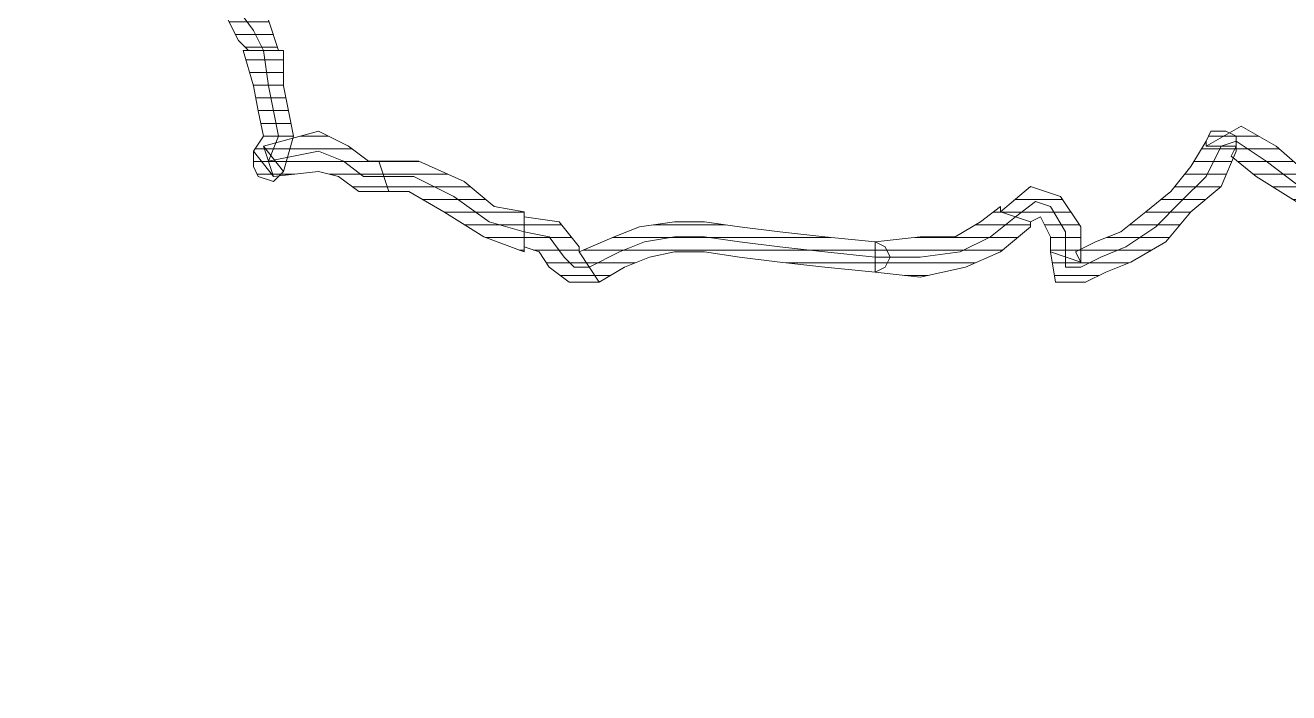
# Model space of a CAD drawing. Header units: centimetres. Extents: x 54005 to 61405, y 90310 to 94744.
# Drawn here: x 56840.98 to 56853.45, y 91766.85 to 91773.44 of the extents above; entities that cross this region are included whole.
import ezdxf

# ---------------------------------------------------------------- set-up
doc = ezdxf.new("R2010")
doc.units = ezdxf.units.CM
doc.header["$LTSCALE"] = 25
doc.layers.get('0').update_dxf_attribs({"lineweight": 0})
doc.layers.add('ÖLCULENDIRME', color=115, linetype='Continuous', lineweight=5)
pattern_1 = [(360, (-5108.51305, -673.59423), (1e-16, 0.125), [25])]

# ---------------------------------------------------------------- blocks, each defined once
blk = doc.blocks.new('by')
at = {"ltscale": 30}
h = blk.add_hatch(dxfattribs=at)
h.set_pattern_fill('DC_LINES', color=256, scale=0.1, style=0)
h.set_pattern_definition(pattern_1)
edge = h.paths.add_edge_path(flags=0)
edge.add_line((6408.621, 2233.102), (6408.522, 2233.102))
edge.add_line((6408.522, 2233.102), (6410.007, 2232.754))
edge.add_line((6410.007, 2232.754), (6411.342, 2232.158))
edge.add_line((6411.342, 2232.158), (6412.529, 2231.314))
edge.add_line((6412.529, 2231.314), (6413.519, 2230.32))
edge.add_line((6413.519, 2230.32), (6414.41, 2229.277))
edge.add_line((6414.41, 2229.277), (6415.102, 2228.234))
edge.add_line((6415.102, 2228.234), (6415.596, 2227.191))
edge.add_line((6415.596, 2227.191), (6415.993, 2226.346))
edge.add_line((6415.993, 2226.346), (6415.696, 2226.247))
edge.add_line((6415.696, 2226.247), (6415.3, 2227.092))
edge.add_line((6415.3, 2227.092), (6414.805, 2228.035))
edge.add_line((6414.805, 2228.035), (6414.113, 2229.079))
edge.add_line((6414.113, 2229.079), (6413.321, 2230.122))
edge.add_line((6413.321, 2230.122), (6412.332, 2231.016))
edge.add_line((6412.332, 2231.016), (6411.144, 2231.86))
edge.add_line((6411.144, 2231.86), (6409.907, 2232.456))
edge.add_line((6409.907, 2232.456), (6408.522, 2232.804))
edge.add_line((6408.522, 2232.804), (6408.423, 2232.804))
edge.add_line((6408.423, 2232.804), (6408.522, 2232.804))
edge.add_line((6408.522, 2232.804), (6408.423, 2232.854))
edge.add_line((6408.423, 2232.854), (6408.374, 2232.953))
edge.add_line((6408.374, 2232.953), (6408.423, 2233.052))
edge.add_line((6408.423, 2233.052), (6408.522, 2233.102))
h = blk.add_hatch(dxfattribs=at)
h.set_pattern_fill('DC_LINES', color=256, scale=0.1, style=0)
h.set_pattern_definition(pattern_1)
edge = h.paths.add_edge_path(flags=0)
edge.add_line((6400.061, 2225.154), (6400.061, 2225.204))
edge.add_line((6400.061, 2225.204), (6400.21, 2225.552))
edge.add_line((6400.21, 2225.552), (6400.507, 2225.8))
edge.add_line((6400.507, 2225.8), (6400.755, 2226.098))
edge.add_line((6400.755, 2226.098), (6401.1, 2226.297))
edge.add_line((6401.1, 2226.297), (6401.348, 2226.396))
edge.add_line((6401.348, 2226.396), (6401.546, 2226.495))
edge.add_line((6401.546, 2226.495), (6401.843, 2226.495))
edge.add_line((6401.843, 2226.495), (6401.892, 2226.197))
edge.add_line((6401.892, 2226.197), (6401.595, 2226.297))
edge.add_line((6401.595, 2226.297), (6401.645, 2226.197))
edge.add_line((6401.645, 2226.197), (6401.447, 2226.098))
edge.add_line((6401.447, 2226.098), (6401.2, 2225.999))
edge.add_line((6401.2, 2225.999), (6400.952, 2225.8))
edge.add_line((6400.952, 2225.8), (6400.705, 2225.601))
edge.add_line((6400.705, 2225.601), (6400.507, 2225.353))
edge.add_line((6400.507, 2225.353), (6400.358, 2225.105))
edge.add_line((6400.358, 2225.105), (6400.358, 2225.154))
edge.add_line((6400.358, 2225.154), (6400.358, 2225.105))
edge.add_line((6400.358, 2225.105), (6400.309, 2225.005))
edge.add_line((6400.309, 2225.005), (6400.161, 2225.005))
edge.add_line((6400.161, 2225.005), (6400.061, 2225.055))
edge.add_line((6400.061, 2225.055), (6400.061, 2225.204))
h = blk.add_hatch(dxfattribs=at)
h.set_pattern_fill('DC_LINES', color=256, scale=0.1, style=0)
h.set_pattern_definition(pattern_1)
h.paths.add_polyline_path([(6403.624, 2226.396), (6404.119, 2226.346), (6404.564, 2226.297), (6404.96, 2226.247), (6405.306, 2226.197), (6405.603, 2226.197), (6405.85, 2226.247), (6406.097, 2226.346), (6406.345, 2226.495), (6406.543, 2226.197), (6406.197, 2226.048), (6405.949, 2225.949), (6405.603, 2225.899), (6405.306, 2225.899), (6404.96, 2225.949), (6404.564, 2225.999), (6404.119, 2226.048), (6403.624, 2226.098), (6403.525, 2226.148), (6403.475, 2226.247), (6403.525, 2226.346)], flags=0)
h = blk.add_hatch(dxfattribs=at)
h.set_pattern_fill('DC_LINES', color=256, scale=0.1, style=0)
h.set_pattern_definition(pattern_1)
edge = h.paths.add_edge_path(flags=0)
edge.add_line((6406.345, 2226.495), (6406.641, 2226.495))
edge.add_line((6406.641, 2226.495), (6406.84, 2226.346))
edge.add_line((6406.84, 2226.346), (6406.938, 2226.197))
edge.add_line((6406.938, 2226.197), (6407.088, 2226.148))
edge.add_line((6407.088, 2226.148), (6407.088, 2225.85))
edge.add_line((6407.088, 2225.85), (6406.741, 2225.899))
edge.add_line((6406.741, 2225.899), (6406.543, 2226.148))
edge.add_line((6406.543, 2226.148), (6406.543, 2226.197))
h = blk.add_hatch(dxfattribs=at)
h.set_pattern_fill('DC_LINES', color=256, scale=0.1, style=0)
h.set_pattern_definition(pattern_1)
edge = h.paths.add_edge_path(flags=0)
edge.add_line((6402.091, 2225.899), (6402.091, 2225.949))
edge.add_line((6402.091, 2225.949), (6402.387, 2226.197))
edge.add_line((6402.387, 2226.197), (6402.733, 2226.346))
edge.add_line((6402.733, 2226.346), (6403.178, 2226.446))
edge.add_line((6403.178, 2226.446), (6403.624, 2226.396))
edge.add_line((6403.624, 2226.396), (6403.624, 2226.098))
edge.add_line((6403.624, 2226.098), (6403.178, 2226.048))
edge.add_line((6403.178, 2226.048), (6402.833, 2226.048))
edge.add_line((6402.833, 2226.048), (6402.585, 2225.899))
edge.add_line((6402.585, 2225.899), (6402.387, 2225.75))
edge.add_line((6402.387, 2225.75), (6402.387, 2225.8))
h = blk.add_hatch(dxfattribs=at)
h.set_pattern_fill('DC_LINES', color=256, scale=0.1, style=0)
h.set_pattern_definition(pattern_1)
edge = h.paths.add_edge_path(flags=0)
edge.add_line((6401.892, 2226.197), (6401.892, 2226.048))
edge.add_line((6401.892, 2226.048), (6401.991, 2225.85))
edge.add_line((6401.991, 2225.85), (6402.091, 2225.899))
edge.add_line((6402.091, 2225.899), (6402.387, 2225.8))
edge.add_line((6402.387, 2225.8), (6402.091, 2225.552))
edge.add_line((6402.091, 2225.552), (6401.794, 2225.651))
edge.add_line((6401.794, 2225.651), (6401.595, 2225.949))
edge.add_line((6401.595, 2225.949), (6401.595, 2226.297))
h = blk.add_hatch(dxfattribs=at)
h.set_pattern_fill('DC_LINES', color=256, scale=0.1, style=0)
h.set_pattern_definition(pattern_1)
edge = h.paths.add_edge_path(flags=0)
edge.add_line((6407.088, 2226.148), (6407.088, 2226.197))
edge.add_line((6407.088, 2226.197), (6407.483, 2226.048))
edge.add_line((6407.483, 2226.048), (6407.879, 2225.8))
edge.add_line((6407.879, 2225.8), (6408.225, 2225.601))
edge.add_line((6408.225, 2225.601), (6408.423, 2225.601))
edge.add_line((6408.423, 2225.601), (6408.522, 2225.303))
edge.add_line((6408.522, 2225.303), (6408.126, 2225.303))
edge.add_line((6408.126, 2225.303), (6407.68, 2225.502))
edge.add_line((6407.68, 2225.502), (6407.384, 2225.75))
edge.add_line((6407.384, 2225.75), (6407.088, 2225.8))
edge.add_line((6407.088, 2225.8), (6407.088, 2225.85))
h = blk.add_hatch(dxfattribs=at)
h.set_pattern_fill('DC_LINES', color=256, scale=0.1, style=0)
h.set_pattern_definition(pattern_1)
edge = h.paths.add_edge_path(flags=0)
edge.add_line((6399.27, 2225.999), (6399.468, 2225.701))
edge.add_line((6399.468, 2225.701), (6399.864, 2225.452))
edge.add_line((6399.864, 2225.452), (6400.111, 2225.254))
edge.add_line((6400.111, 2225.254), (6400.061, 2225.154))
edge.add_line((6400.061, 2225.154), (6400.358, 2225.154))
edge.add_line((6400.358, 2225.154), (6400.012, 2224.956))
edge.add_line((6400.012, 2224.956), (6399.666, 2225.154))
edge.add_line((6399.666, 2225.154), (6399.27, 2225.502))
edge.add_line((6399.27, 2225.502), (6398.973, 2225.8))
h = blk.add_hatch(dxfattribs=at)
h.set_pattern_fill('DC_LINES', color=256, scale=0.1, style=0)
h.set_pattern_definition(pattern_1)
edge = h.paths.add_edge_path(flags=0)
edge.add_line((6408.423, 2225.601), (6408.719, 2225.601))
edge.add_line((6408.719, 2225.601), (6408.918, 2225.452))
edge.add_line((6408.918, 2225.452), (6409.116, 2225.403))
edge.add_line((6409.116, 2225.403), (6409.561, 2225.452))
edge.add_line((6409.561, 2225.452), (6409.66, 2225.154))
edge.add_line((6409.66, 2225.154), (6409.116, 2225.005))
edge.add_line((6409.116, 2225.005), (6408.819, 2225.154))
edge.add_line((6408.819, 2225.154), (6408.621, 2225.303))
edge.add_line((6408.621, 2225.303), (6408.522, 2225.303))
h = blk.add_hatch(dxfattribs=at)
h.set_pattern_fill('DC_LINES', color=256, scale=0.1, style=0)
h.set_pattern_definition(pattern_1)
edge = h.paths.add_edge_path(flags=0)
edge.add_line((6409.561, 2225.452), (6409.759, 2225.204))
edge.add_line((6409.759, 2225.204), (6409.66, 2225.055))
edge.add_line((6409.66, 2225.055), (6409.71, 2224.806))
edge.add_line((6409.71, 2224.806), (6409.759, 2224.558))
edge.add_line((6409.759, 2224.558), (6409.858, 2224.21))
edge.add_line((6409.858, 2224.21), (6409.462, 2224.21))
edge.add_line((6409.462, 2224.21), (6409.462, 2224.558))
edge.add_line((6409.462, 2224.558), (6409.413, 2224.806))
edge.add_line((6409.413, 2224.806), (6409.363, 2225.055))
edge.add_line((6409.363, 2225.055), (6409.462, 2225.403))
edge.add_line((6409.462, 2225.403), (6409.66, 2225.154))
edge.add_line((6409.66, 2225.154), (6409.462, 2225.403))
edge.add_line((6409.462, 2225.403), (6409.561, 2225.502))
edge.add_line((6409.561, 2225.502), (6409.71, 2225.452))
edge.add_line((6409.71, 2225.452), (6409.759, 2225.353))
edge.add_line((6409.759, 2225.353), (6409.759, 2225.204))
h = blk.add_hatch(dxfattribs=at)
h.set_pattern_fill('DC_LINES', color=256, scale=0.1, style=0)
h.set_pattern_definition(pattern_1)
edge = h.paths.add_edge_path(flags=0)
edge.add_line((6409.858, 2224.21), (6409.808, 2224.21))
edge.add_line((6409.808, 2224.21), (6409.907, 2224.111))
edge.add_line((6409.907, 2224.111), (6410.007, 2223.912))
edge.add_line((6410.007, 2223.912), (6410.303, 2223.714))
edge.add_line((6410.303, 2223.714), (6410.6, 2223.515))
edge.add_line((6410.6, 2223.515), (6410.897, 2223.316))
edge.add_line((6410.897, 2223.316), (6411.243, 2223.167))
edge.add_line((6411.243, 2223.167), (6411.54, 2223.018))
edge.add_line((6411.54, 2223.018), (6411.738, 2222.969))
edge.add_line((6411.738, 2222.969), (6411.738, 2222.671))
edge.add_line((6411.738, 2222.671), (6411.441, 2222.72))
edge.add_line((6411.441, 2222.72), (6411.144, 2222.869))
edge.add_line((6411.144, 2222.869), (6410.798, 2223.018))
edge.add_line((6410.798, 2223.018), (6410.402, 2223.217))
edge.add_line((6410.402, 2223.217), (6410.105, 2223.416))
edge.add_line((6410.105, 2223.416), (6409.808, 2223.714))
edge.add_line((6409.808, 2223.714), (6409.61, 2223.912))
edge.add_line((6409.61, 2223.912), (6409.511, 2224.21))
edge.add_line((6409.511, 2224.21), (6409.462, 2224.21))
for p, q in [((6401.348, 2226.396, -4.505), (6401.546, 2226.495, -4.505)), ((6401.546, 2226.495, -4.505), (6401.843, 2226.495, -4.505)), ((6401.843, 2226.495, -4.505), (6401.892, 2226.197, -4.505)), ((6406.097, 2226.346, -4.505), (6406.345, 2226.495, -4.505)), ((6406.345, 2226.495, -4.505), (6406.345, 2226.495, -4.505)), ((6406.345, 2226.495, -4.505), (6406.641, 2226.495, -4.505)), ((6406.543, 2226.197, -4.505), (6406.345, 2226.495, -4.505)), ((6406.345, 2226.495, -4.505), (6406.345, 2226.495, -4.505)), ((6406.345, 2226.495, -4.505), (6406.543, 2226.197, -4.505)), ((6406.641, 2226.495, -4.505), (6406.84, 2226.346, -4.505)), ((6401.1, 2226.297, -4.505), (6401.348, 2226.396, -4.505)), ((6402.733, 2226.346, -4.505), (6403.178, 2226.446, -4.505)), ((6403.178, 2226.446, -4.505), (6403.624, 2226.396, -4.505)), ((6403.525, 2226.346, -4.505), (6403.624, 2226.396, -4.505)), ((6403.624, 2226.396, -4.505), (6403.624, 2226.098, -4.505)), ((6403.624, 2226.396, -4.505), (6403.624, 2226.396, -4.505)), ((6403.624, 2226.396, -4.505), (6404.119, 2226.346, -4.505)), ((6403.624, 2226.396, -4.505), (6403.624, 2226.396, -4.505)), ((6403.624, 2226.396, -4.505), (6403.624, 2226.396, -4.505)), ((6400.755, 2226.098, -4.505), (6401.1, 2226.297, -4.505)), ((6401.397, 2226.247, -4.505), (6401.15, 2226.148, -4.505)), ((6401.595, 2226.346, -4.505), (6401.397, 2226.247, -4.505)), ((6401.744, 2226.346, -4.505), (6401.595, 2226.346, -4.505)), ((6401.595, 2225.949, -4.505), (6401.595, 2226.297, -4.505)), ((6401.595, 2226.297, -4.505), (6401.595, 2226.297, -4.505)), ((6401.595, 2226.297, -4.505), (6401.892, 2226.197, -4.505)), ((6401.892, 2226.197, -4.505), (6401.595, 2226.297, -4.505)), ((6401.595, 2226.297, -4.505), (6401.645, 2226.197, -4.505)), ((6401.744, 2226.247, -4.505), (6401.744, 2226.346, -4.505)), ((6401.744, 2225.999, -4.505), (6401.744, 2226.247, -4.505)), ((6402.387, 2226.197, -4.505), (6402.733, 2226.346, -4.505)), ((6403.178, 2226.247, -4.505), (6402.783, 2226.197, -4.505)), ((6403.624, 2226.247, -4.505), (6403.178, 2226.247, -4.505)), ((6403.475, 2226.247, -4.505), (6403.525, 2226.346, -4.505)), ((6403.525, 2226.148, -4.505), (6403.475, 2226.247, -4.505)), ((6404.119, 2226.197, -4.505), (6403.624, 2226.247, -4.505)), ((6404.119, 2226.346, -4.505), (6404.564, 2226.297, -4.505)), ((6404.564, 2226.297, -4.505), (6404.96, 2226.247, -4.505)), ((6404.96, 2226.247, -4.505), (6405.306, 2226.197, -4.505)), ((6405.603, 2226.197, -4.505), (6405.85, 2226.247, -4.505)), ((6405.85, 2226.247, -4.505), (6406.097, 2226.346, -4.505)), ((6406.444, 2226.346, -4.505), (6406.147, 2226.197, -4.505)), ((6406.593, 2226.346, -4.505), (6406.444, 2226.346, -4.505)), ((6406.691, 2226.247, -4.505), (6406.593, 2226.346, -4.505)), ((6406.84, 2226.048, -4.505), (6406.691, 2226.247, -4.505)), ((6406.84, 2226.346, -4.505), (6406.938, 2226.197, -4.505)), ((6401.15, 2226.148, -4.505), (6400.853, 2225.949, -4.505)), ((6401.645, 2226.197, -4.505), (6401.447, 2226.098, -4.505)), ((6401.645, 2226.197, -4.505), (6401.645, 2226.197, -4.505)), ((6401.892, 2226.197, -4.505), (6401.892, 2226.197, -4.505)), ((6401.892, 2226.197, -4.505), (6401.892, 2226.048, -4.505)), ((6401.892, 2226.197, -4.505), (6401.892, 2226.197, -4.505)), ((6402.091, 2225.949, -4.505), (6402.387, 2226.197, -4.505)), ((6402.783, 2226.197, -4.505), (6402.486, 2226.048, -4.505)), ((6403.624, 2226.098, -4.505), (6403.525, 2226.148, -4.505)), ((6404.564, 2226.148, -4.505), (6404.119, 2226.197, -4.505)), ((6404.96, 2226.098, -4.505), (6404.564, 2226.148, -4.505)), ((6405.306, 2226.197, -4.505), (6405.603, 2226.197, -4.505)), ((6406.147, 2226.197, -4.505), (6405.9, 2226.098, -4.505)), ((6406.543, 2226.197, -4.505), (6406.197, 2226.048, -4.505)), ((6406.543, 2226.148, -4.505), (6406.543, 2226.197, -4.505)), ((6406.543, 2226.197, -4.505), (6406.543, 2226.197, -4.505)), ((6406.543, 2226.197, -4.505), (6406.543, 2226.197, -4.505)), ((6406.741, 2225.899, -4.505), (6406.543, 2226.148, -4.505)), ((6406.938, 2226.197, -4.505), (6407.088, 2226.148, -4.505)), ((6407.088, 2226.148, -4.505), (6407.088, 2226.197, -4.505)), ((6407.088, 2226.197, -4.505), (6407.483, 2226.048, -4.505)), ((6407.088, 2226.148, -4.505), (6407.088, 2225.85, -4.505)), ((6407.088, 2225.85, -4.505), (6407.088, 2226.148, -4.505)), ((6407.088, 2226.148, -4.505), (6407.088, 2226.148, -4.505)), ((6400.507, 2225.8, -4.505), (6400.755, 2226.098, -4.505)), ((6401.2, 2225.999, -4.505), (6400.952, 2225.8, -4.505)), ((6401.447, 2226.098, -4.505), (6401.2, 2225.999, -4.505)), ((6401.892, 2225.75, -4.505), (6401.744, 2225.999, -4.505)), ((6401.892, 2226.048, -4.505), (6401.991, 2225.85, -4.505)), ((6402.486, 2226.048, -4.505), (6402.239, 2225.85, -4.505)), ((6402.833, 2226.048, -4.505), (6402.585, 2225.899, -4.505)), ((6403.178, 2226.048, -4.505), (6402.833, 2226.048, -4.505)), ((6403.624, 2226.098, -4.505), (6403.178, 2226.048, -4.505)), ((6404.119, 2226.048, -4.505), (6403.624, 2226.098, -4.505)), ((6403.624, 2226.098, -4.505), (6403.624, 2226.098, -4.505)), ((6403.624, 2226.098, -4.505), (6403.624, 2226.098, -4.505)), ((6404.564, 2225.999, -4.505), (6404.119, 2226.048, -4.505)), ((6404.96, 2225.949, -4.505), (6404.564, 2225.999, -4.505)), ((6405.306, 2226.048, -4.505), (6404.96, 2226.098, -4.505)), ((6405.603, 2226.048, -4.505), (6405.306, 2226.048, -4.505)), ((6405.9, 2226.098, -4.505), (6405.603, 2226.048, -4.505)), ((6406.197, 2226.048, -4.505), (6405.949, 2225.949, -4.505)), ((6407.088, 2225.999, -4.505), (6406.84, 2226.048, -4.505)), ((6407.433, 2225.899, -4.505), (6407.088, 2225.999, -4.505)), ((6407.483, 2226.048, -4.505), (6407.879, 2225.8, -4.505)), ((6400.853, 2225.949, -4.505), (6400.606, 2225.701, -4.505)), ((6401.794, 2225.651, -4.505), (6401.595, 2225.949, -4.505)), ((6401.991, 2225.85, -4.505), (6402.091, 2225.899, -4.505)), ((6402.091, 2225.899, -4.505), (6402.091, 2225.949, -4.505)), ((6402.387, 2225.8, -4.505), (6402.091, 2225.899, -4.505)), ((6402.091, 2225.899, -4.505), (6402.091, 2225.899, -4.505)), ((6402.091, 2225.899, -4.505), (6402.387, 2225.8, -4.505)), ((6402.585, 2225.899, -4.505), (6402.387, 2225.75, -4.505)), ((6405.306, 2225.899, -4.505), (6404.96, 2225.949, -4.505)), ((6405.603, 2225.899, -4.505), (6405.306, 2225.899, -4.505)), ((6405.949, 2225.949, -4.505), (6405.603, 2225.899, -4.505)), ((6407.088, 2225.85, -4.505), (6406.741, 2225.899, -4.505)), ((6407.78, 2225.651, -4.505), (6407.433, 2225.899, -4.505)), ((6400.21, 2225.552, -4.505), (6400.507, 2225.8, -4.505)), ((6400.952, 2225.8, -4.505), (6400.705, 2225.601, -4.505)), ((6402.041, 2225.701, -4.505), (6401.892, 2225.75, -4.505)), ((6401.991, 2225.85, -4.505), (6401.991, 2225.85, -4.505)), ((6402.239, 2225.85, -4.505), (6402.041, 2225.701, -4.505)), ((6402.387, 2225.8, -4.505), (6402.091, 2225.552, -4.505)), ((6402.387, 2225.75, -4.505), (6402.387, 2225.8, -4.505)), ((6407.088, 2225.8, -4.505), (6407.088, 2225.85, -4.505)), ((6407.384, 2225.75, -4.505), (6407.088, 2225.8, -4.505)), ((6407.68, 2225.502, -4.505), (6407.384, 2225.75, -4.505)), ((6407.879, 2225.8, -4.505), (6408.225, 2225.601, -4.505)), ((6399.468, 2225.701, -4.505), (6399.864, 2225.452, -4.505)), ((6400.606, 2225.701, -4.505), (6400.358, 2225.452, -4.505)), ((6402.091, 2225.552, -4.505), (6401.794, 2225.651, -4.505)), ((6408.176, 2225.452, -4.505), (6407.78, 2225.651, -4.505)), ((6399.666, 2225.154, -4.505), (6399.27, 2225.502, -4.505)), ((6399.764, 2225.303, -4.505), (6399.369, 2225.601, -4.505)), ((6400.061, 2225.204, -4.505), (6400.21, 2225.552, -4.505)), ((6400.705, 2225.601, -4.505), (6400.507, 2225.353, -4.505)), ((6408.126, 2225.303, -4.505), (6407.68, 2225.502, -4.505)), ((6408.225, 2225.601, -4.505), (6408.423, 2225.601, -4.505)), ((6408.423, 2225.601, -4.505), (6408.423, 2225.601, -4.505)), ((6408.423, 2225.601, -4.505), (6408.719, 2225.601, -4.505)), ((6408.522, 2225.303, -4.505), (6408.423, 2225.601, -4.505)), ((6408.423, 2225.601, -4.505), (6408.423, 2225.601, -4.505)), ((6408.423, 2225.601, -4.505), (6408.522, 2225.303, -4.505)), ((6408.719, 2225.601, -4.505), (6408.918, 2225.452, -4.505)), ((6409.462, 2225.403, -4.505), (6409.561, 2225.502, -4.505)), ((6409.561, 2225.502, -4.505), (6409.71, 2225.452, -4.505)), ((6399.864, 2225.452, -4.505), (6400.111, 2225.254, -4.505)), ((6400.358, 2225.452, -4.505), (6400.21, 2225.154, -4.505)), ((6408.472, 2225.452, -4.505), (6408.176, 2225.452, -4.505)), ((6408.671, 2225.452, -4.505), (6408.472, 2225.452, -4.505)), ((6408.868, 2225.303, -4.505), (6408.671, 2225.452, -4.505)), ((6408.918, 2225.452, -4.505), (6409.116, 2225.403, -4.505)), ((6409.116, 2225.403, -4.505), (6409.561, 2225.452, -4.505)), ((6409.363, 2225.055, -4.505), (6409.462, 2225.403, -4.505)), ((6409.462, 2225.403, -4.505), (6409.66, 2225.154, -4.505)), ((6409.66, 2225.154, -4.505), (6409.462, 2225.403, -4.505)), ((6409.561, 2225.452, -4.505), (6409.759, 2225.204, -4.505)), ((6409.759, 2225.204, -4.505), (6409.561, 2225.452, -4.505)), ((6409.561, 2225.452, -4.505), (6409.561, 2225.452, -4.505)), ((6409.561, 2225.452, -4.505), (6409.66, 2225.154, -4.505)), ((6409.71, 2225.452, -4.505), (6409.759, 2225.353, -4.505)), ((6400.061, 2225.105, -4.505), (6399.764, 2225.303, -4.505)), ((6400.111, 2225.254, -4.505), (6400.061, 2225.154, -4.505)), ((6400.507, 2225.353, -4.505), (6400.358, 2225.105, -4.505)), ((6408.522, 2225.303, -4.505), (6408.126, 2225.303, -4.505)), ((6408.621, 2225.303, -4.505), (6408.522, 2225.303, -4.505)), ((6408.522, 2225.303, -4.505), (6408.522, 2225.303, -4.505)), ((6408.819, 2225.154, -4.505), (6408.621, 2225.303, -4.505)), ((6409.116, 2225.204, -4.505), (6408.868, 2225.303, -4.505)), ((6409.61, 2225.303, -4.505), (6409.116, 2225.204, -4.505)), ((6409.511, 2225.055, -4.505), (6409.61, 2225.303, -4.505)), ((6409.759, 2225.353, -4.505), (6409.759, 2225.204, -4.505)), ((6400.012, 2224.956, -4.505), (6399.666, 2225.154, -4.505)), ((6400.358, 2225.154, -4.505), (6400.012, 2224.956, -4.505)), ((6400.061, 2225.154, -4.505), (6400.061, 2225.204, -4.505)), ((6400.061, 2225.055, -4.505), (6400.061, 2225.204, -4.505)), ((6400.061, 2225.204, -4.505), (6400.061, 2225.154, -4.505)), ((6400.061, 2225.154, -4.505), (6400.358, 2225.154, -4.505)), ((6400.21, 2225.154, -4.505), (6400.061, 2225.105, -4.505)), ((6400.061, 2225.154, -4.505), (6400.061, 2225.154, -4.505)), ((6400.21, 2225.154, -4.505), (6400.21, 2225.154, -4.505)), ((6400.21, 2225.154, -4.505), (6400.21, 2225.154, -4.505)), ((6400.358, 2225.105, -4.505), (6400.358, 2225.154, -4.505)), ((6400.358, 2225.154, -4.505), (6400.358, 2225.105, -4.505)), ((6409.116, 2225.005, -4.505), (6408.819, 2225.154, -4.505)), ((6409.66, 2225.154, -4.505), (6409.116, 2225.005, -4.505)), ((6409.759, 2225.204, -4.505), (6409.66, 2225.055, -4.505)), ((6400.161, 2225.005, -4.505), (6400.061, 2225.055, -4.505)), ((6400.309, 2225.005, -4.505), (6400.161, 2225.005, -4.505)), ((6400.358, 2225.105, -4.505), (6400.309, 2225.005, -4.505)), ((6409.413, 2224.806, -4.505), (6409.363, 2225.055, -4.505)), ((6409.561, 2224.806, -4.505), (6409.511, 2225.055, -4.505)), ((6409.66, 2225.055, -4.505), (6409.71, 2224.806, -4.505)), ((6409.462, 2224.558, -4.505), (6409.413, 2224.806, -4.505)), ((6409.61, 2224.558, -4.505), (6409.561, 2224.806, -4.505)), ((6409.71, 2224.806, -4.505), (6409.759, 2224.558, -4.505)), ((6409.462, 2224.21, -4.505), (6409.462, 2224.558, -4.505)), ((6409.66, 2224.21, -4.505), (6409.61, 2224.558, -4.505)), ((6409.759, 2224.558, -4.505), (6409.858, 2224.21, -4.505)), ((6409.511, 2224.21, -4.505), (6409.462, 2224.21, -4.505)), ((6409.462, 2224.21, -4.505), (6409.858, 2224.21, -4.505)), ((6409.858, 2224.21, -4.505), (6409.462, 2224.21, -4.505)), ((6409.61, 2223.912, -4.505), (6409.511, 2224.21, -4.505)), ((6409.759, 2224.012, -4.505), (6409.66, 2224.21, -4.505)), ((6409.858, 2224.21, -4.505), (6409.808, 2224.21, -4.505)), ((6409.808, 2224.21, -4.505), (6409.907, 2224.111, -4.505)), ((6409.858, 2224.21, -4.505), (6409.858, 2224.21, -4.505)), ((6409.907, 2223.813, -4.505), (6409.759, 2224.012, -4.505)), ((6409.907, 2224.111, -4.505), (6410.007, 2223.912, -4.505))]:
    blk.add_line(p, q, dxfattribs=at)

msp = doc.modelspace()

# ---------------------------------------------------------------- block references
at = {"layer": 'ÖLCULENDIRME', "rotation": 180}
msp.add_blockref('by', (63252.992, 93997.398, 4.505), dxfattribs=at)

doc.saveas('drawing.dxf')
